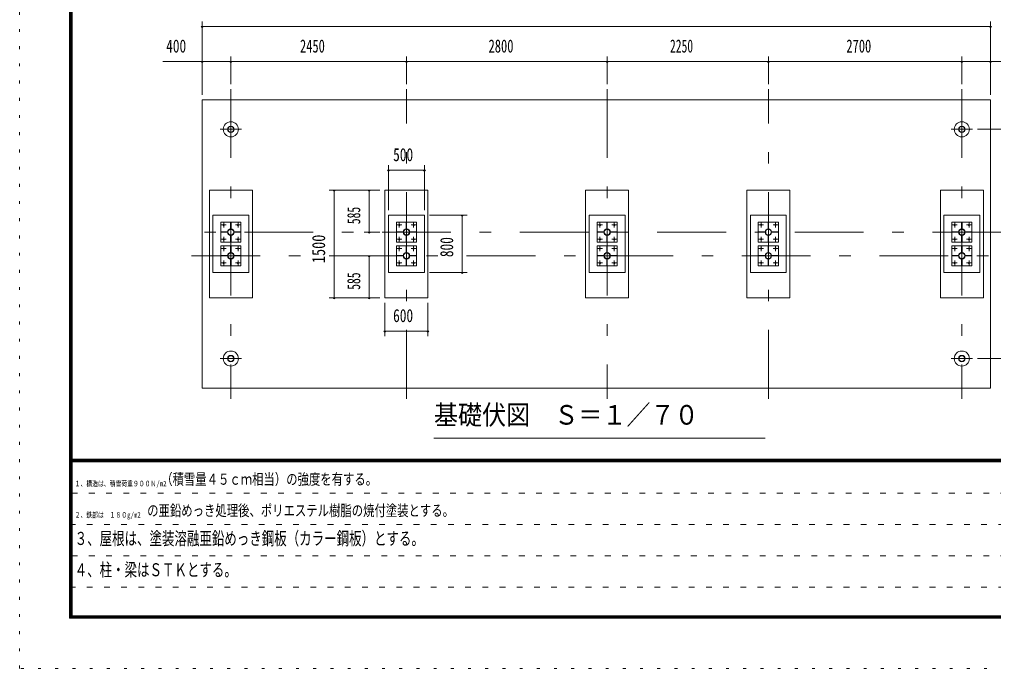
# Model space of a CAD drawing. Units: millimetres, scale not verified, with parts at other scales. Extents: x -34086 to 34091, y -14700 to 14700.
# Drawn here: x -7489 to 6102, y -14700 to -5647 of the extents above; entities that cross this region are included whole.
import ezdxf
from ezdxf.enums import TextEntityAlignment as Align

# ---------------------------------------------------------------- set-up
doc = ezdxf.new("R2010")
doc.units = ezdxf.units.MM
doc.header["$LTSCALE"] = 80
for name, pattern in [('USER1', [3, 1, -2]), ('USER3', [24, 12, -5, 2, -5]), ('USER4', [3, 0.5, -2.5])]:
    doc.linetypes.add(name, pattern=pattern)
doc.layers.add('0-1_0-F1TEXT', color=7, linetype='Continuous')
for name, color, linetype, lineweight in [('0-2_1-07BOLD', 7, 'Continuous', 18), ('0-3_1-27CENTER', 3, 'USER3', 18), ('0-5_1-57DIM', 3, 'Continuous', 18), ('0-C_F-F1PAPER', 5, 'Continuous', 18), ('0-D_F-E_J_ADD', 5, 'USER4', 18)]:
    doc.layers.add(name, color=color, linetype=linetype, lineweight=lineweight)
doc.styles.add('ＭＳ ゴシック', font='')
doc.styles.get('ＭＳ ゴシック').set_extended_font_data('MS Gothic')

msp = doc.modelspace()

# ---------------------------------------------------------------- linework, layer by layer
at = {"layer": '0-2_1-07BOLD'}
for p, q in [((-4542.68, -8547.91), (-4536.68, -8547.91)), ((-2092.68, -8547.91), (-2086.68, -8547.91)), ((707.32, -8547.91), (713.32, -8547.91)), ((2957.32, -8547.91), (2963.32, -8547.91)), ((5657.32, -8547.91), (5663.32, -8547.91)), ((-4604.23, -8615.46), (-4604.23, -8609.46)), ((-4536.68, -8677.01), (-4542.68, -8677.01)), ((-4475.13, -8609.46), (-4475.13, -8615.46)), ((-2154.23, -8615.46), (-2154.23, -8609.46)), ((-2086.68, -8677.01), (-2092.68, -8677.01)), ((-2025.13, -8609.46), (-2025.13, -8615.46)), ((645.77, -8615.46), (645.77, -8609.46)), ((713.32, -8677.01), (707.32, -8677.01)), ((774.87, -8609.46), (774.87, -8615.46)), ((2895.77, -8615.46), (2895.77, -8609.46)), ((2963.32, -8677.01), (2957.32, -8677.01)), ((3024.87, -8609.46), (3024.87, -8615.46)), ((5595.77, -8615.46), (5595.77, -8609.46)), ((5663.32, -8677.01), (5657.32, -8677.01)), ((5724.87, -8609.46), (5724.87, -8615.46)), ((-4604.23, -8945.46), (-4604.23, -8939.46)), ((-4542.68, -8877.91), (-4536.68, -8877.91)), ((-4475.13, -8939.46), (-4475.13, -8945.46)), ((-2154.23, -8945.46), (-2154.23, -8939.46)), ((-2092.68, -8877.91), (-2086.68, -8877.91)), ((-2025.13, -8939.46), (-2025.13, -8945.46)), ((645.77, -8945.46), (645.77, -8939.46)), ((707.32, -8877.91), (713.32, -8877.91)), ((774.87, -8939.46), (774.87, -8945.46)), ((2895.77, -8945.46), (2895.77, -8939.46)), ((2957.32, -8877.91), (2963.32, -8877.91)), ((3024.87, -8939.46), (3024.87, -8945.46)), ((5595.77, -8945.46), (5595.77, -8939.46)), ((5657.32, -8877.91), (5663.32, -8877.91)), ((5724.87, -8939.46), (5724.87, -8945.46)), ((-4536.68, -9007.01), (-4542.68, -9007.01)), ((-2086.68, -9007.01), (-2092.68, -9007.01)), ((713.32, -9007.01), (707.32, -9007.01)), ((2963.32, -9007.01), (2957.32, -9007.01)), ((5663.32, -9007.01), (5657.32, -9007.01))]:
    msp.add_line(p, q, dxfattribs=at)
for points in [[(-4939.68, -6767.46), (6060.32, -6767.46), (6060.32, -10787.46), (-4939.68, -10787.46)], [(-4839.68, -8027.46), (-4239.68, -8027.46), (-4239.68, -9527.46), (-4839.68, -9527.46)], [(-2389.68, -8027.46), (-2389.68, -9527.46), (-1789.68, -9527.46), (-1789.68, -8027.46)], [(410.32, -8027.46), (1010.32, -8027.46), (1010.32, -9527.46), (410.32, -9527.46)], [(2660.32, -8027.46), (2660.32, -9527.46), (3260.32, -9527.46), (3260.32, -8027.46)], [(5360.32, -8027.46), (5360.32, -9527.46), (5960.32, -9527.46), (5960.32, -8027.46)], [(-4789.68, -8377.46), (-4789.68, -9177.46), (-4289.68, -9177.46), (-4289.68, -8377.46)], [(-2339.68, -8377.46), (-1839.68, -8377.46), (-1839.68, -9177.46), (-2339.68, -9177.46)], [(460.32, -8377.46), (460.32, -9177.46), (960.32, -9177.46), (960.32, -8377.46)], [(2710.32, -8377.46), (3210.32, -8377.46), (3210.32, -9177.46), (2710.32, -9177.46)], [(5410.32, -8377.46), (5910.32, -8377.46), (5910.32, -9177.46), (5410.32, -9177.46)], [(-4679.68, -8472.46), (-4679.68, -8752.46), (-4399.68, -8752.46), (-4399.68, -8472.46)], [(-4542.68, -8472.91), (-4536.68, -8472.91), (-4536.68, -8567.91), (-4542.68, -8567.91)], [(-2229.68, -8752.46), (-1949.68, -8752.46), (-1949.68, -8472.46), (-2229.68, -8472.46)], [(-2092.68, -8567.91), (-2086.68, -8567.91), (-2086.68, -8472.91), (-2092.68, -8472.91)], [(570.32, -8472.46), (850.32, -8472.46), (850.32, -8752.46), (570.32, -8752.46)], [(707.32, -8472.91), (707.32, -8567.91), (713.32, -8567.91), (713.32, -8472.91)], [(2820.32, -8752.46), (3100.32, -8752.46), (3100.32, -8472.46), (2820.32, -8472.46)], [(2957.32, -8567.91), (2957.32, -8472.91), (2963.32, -8472.91), (2963.32, -8567.91)], [(5520.32, -8472.46), (5800.32, -8472.46), (5800.32, -8752.46), (5520.32, -8752.46)], [(5657.32, -8472.91), (5663.32, -8472.91), (5663.32, -8567.91), (5657.32, -8567.91)], [(-4584.23, -8615.46), (-4584.23, -8609.46), (-4679.23, -8609.46), (-4679.23, -8615.46)], [(-4536.68, -8657.01), (-4536.68, -8752.01), (-4542.68, -8752.01), (-4542.68, -8657.01)], [(-4495.13, -8609.46), (-4400.13, -8609.46), (-4400.13, -8615.46), (-4495.13, -8615.46)], [(-2134.23, -8609.46), (-2229.23, -8609.46), (-2229.23, -8615.46), (-2134.23, -8615.46)], [(-2092.68, -8752.01), (-2092.68, -8657.01), (-2086.68, -8657.01), (-2086.68, -8752.01)], [(-2045.13, -8609.46), (-1950.13, -8609.46), (-1950.13, -8615.46), (-2045.13, -8615.46)], [(665.77, -8615.46), (665.77, -8609.46), (570.77, -8609.46), (570.77, -8615.46)], [(713.32, -8657.01), (713.32, -8752.01), (707.32, -8752.01), (707.32, -8657.01)], [(754.87, -8609.46), (849.87, -8609.46), (849.87, -8615.46), (754.87, -8615.46)], [(2915.77, -8609.46), (2915.77, -8615.46), (2820.77, -8615.46), (2820.77, -8609.46)], [(2957.32, -8752.01), (2963.32, -8752.01), (2963.32, -8657.01), (2957.32, -8657.01)], [(3004.87, -8609.46), (3099.87, -8609.46), (3099.87, -8615.46), (3004.87, -8615.46)], [(5615.77, -8615.46), (5520.77, -8615.46), (5520.77, -8609.46), (5615.77, -8609.46)], [(5663.32, -8657.01), (5657.32, -8657.01), (5657.32, -8752.01), (5663.32, -8752.01)], [(5704.87, -8609.46), (5704.87, -8615.46), (5799.87, -8615.46), (5799.87, -8609.46)], [(-4679.68, -8802.46), (-4399.68, -8802.46), (-4399.68, -9082.46), (-4679.68, -9082.46)], [(-4542.68, -8802.91), (-4536.68, -8802.91), (-4536.68, -8897.91), (-4542.68, -8897.91)], [(-2229.68, -8802.46), (-2229.68, -9082.46), (-1949.68, -9082.46), (-1949.68, -8802.46)], [(-2092.68, -8802.91), (-2092.68, -8897.91), (-2086.68, -8897.91), (-2086.68, -8802.91)], [(570.32, -8802.46), (570.32, -9082.46), (850.32, -9082.46), (850.32, -8802.46)], [(707.32, -8802.91), (713.32, -8802.91), (713.32, -8897.91), (707.32, -8897.91)], [(2820.32, -8802.46), (2820.32, -9082.46), (3100.32, -9082.46), (3100.32, -8802.46)], [(2957.32, -8802.91), (2963.32, -8802.91), (2963.32, -8897.91), (2957.32, -8897.91)], [(5520.32, -8802.46), (5800.32, -8802.46), (5800.32, -9082.46), (5520.32, -9082.46)], [(5657.32, -8802.91), (5663.32, -8802.91), (5663.32, -8897.91), (5657.32, -8897.91)], [(-4584.23, -8945.46), (-4679.23, -8945.46), (-4679.23, -8939.46), (-4584.23, -8939.46)], [(-4495.13, -8939.46), (-4495.13, -8945.46), (-4400.13, -8945.46), (-4400.13, -8939.46)], [(-2134.23, -8945.46), (-2229.23, -8945.46), (-2229.23, -8939.46), (-2134.23, -8939.46)], [(-2045.13, -8939.46), (-1950.13, -8939.46), (-1950.13, -8945.46), (-2045.13, -8945.46)], [(665.77, -8945.46), (665.77, -8939.46), (570.77, -8939.46), (570.77, -8945.46)], [(754.87, -8939.46), (754.87, -8945.46), (849.87, -8945.46), (849.87, -8939.46)], [(2915.77, -8945.46), (2915.77, -8939.46), (2820.77, -8939.46), (2820.77, -8945.46)], [(3004.87, -8939.46), (3004.87, -8945.46), (3099.87, -8945.46), (3099.87, -8939.46)], [(5615.77, -8945.46), (5520.77, -8945.46), (5520.77, -8939.46), (5615.77, -8939.46)], [(5704.87, -8939.46), (5799.87, -8939.46), (5799.87, -8945.46), (5704.87, -8945.46)], [(-4536.68, -8987.01), (-4536.68, -9082.01), (-4542.68, -9082.01), (-4542.68, -8987.01)], [(-2086.68, -8987.01), (-2086.68, -9082.01), (-2092.68, -9082.01), (-2092.68, -8987.01)], [(713.32, -8987.01), (713.32, -9082.01), (707.32, -9082.01), (707.32, -8987.01)], [(2963.32, -8987.01), (2957.32, -8987.01), (2957.32, -9082.01), (2963.32, -9082.01)], [(5663.32, -8987.01), (5663.32, -9082.01), (5657.32, -9082.01), (5657.32, -8987.01)]]:
    msp.add_lwpolyline(points, close=True, dxfattribs=at)
for centre, radius in [((-4539.68, -7178.46), 105), ((-4539.68, -7178.46), 44.55), ((-4539.68, -7178.46), 40.35), ((5660.32, -7178.46), 105), ((5660.32, -7178.46), 44.55), ((5660.32, -7178.46), 40.35), ((-4639.68, -8512.46), 8), ((-4439.68, -8512.46), 8), ((-2189.68, -8512.46), 8), ((-1989.68, -8512.46), 8), ((610.32, -8512.46), 8), ((810.32, -8512.46), 8), ((2860.32, -8512.46), 8), ((3060.32, -8512.46), 8), ((5560.32, -8512.46), 8), ((5760.32, -8512.46), 8), ((-4539.68, -8612.46), 44.55), ((-4539.68, -8612.46), 40.35), ((-2089.68, -8612.46), 44.55), ((-2089.68, -8612.46), 40.35), ((710.32, -8612.46), 44.55), ((710.32, -8612.46), 40.35), ((2960.32, -8612.46), 44.55), ((2960.32, -8612.46), 40.35), ((5660.32, -8612.46), 44.55), ((5660.32, -8612.46), 40.35), ((-4639.68, -8712.46), 8), ((-4439.68, -8712.46), 8), ((-2189.68, -8712.46), 8), ((-1989.68, -8712.46), 8), ((610.32, -8712.46), 8), ((810.32, -8712.46), 8), ((2860.32, -8712.46), 8), ((3060.32, -8712.46), 8), ((5560.32, -8712.46), 8), ((5760.32, -8712.46), 8), ((-4639.68, -8842.46), 8), ((-4539.68, -8942.46), 44.55), ((-4539.68, -8942.46), 40.35), ((-4439.68, -8842.46), 8), ((-2189.68, -8842.46), 8), ((-2089.68, -8942.46), 44.55), ((-2089.68, -8942.46), 40.35), ((-1989.68, -8842.46), 8), ((610.32, -8842.46), 8), ((710.32, -8942.46), 44.55), ((710.32, -8942.46), 40.35), ((810.32, -8842.46), 8), ((2860.32, -8842.46), 8), ((2960.32, -8942.46), 44.55), ((2960.32, -8942.46), 40.35), ((3060.32, -8842.46), 8), ((5560.32, -8842.46), 8), ((5660.32, -8942.46), 44.55), ((5660.32, -8942.46), 40.35), ((5760.32, -8842.46), 8), ((-4639.68, -9042.46), 8), ((-4439.68, -9042.46), 8), ((-2189.68, -9042.46), 8), ((-1989.68, -9042.46), 8), ((610.32, -9042.46), 8), ((810.32, -9042.46), 8), ((2860.32, -9042.46), 8), ((3060.32, -9042.46), 8), ((5560.32, -9042.46), 8), ((5760.32, -9042.46), 8), ((-4539.68, -10376.46), 105), ((5660.32, -10376.46), 105), ((-4539.68, -10376.46), 44.55), ((-4539.68, -10376.46), 40.35), ((5660.32, -10376.46), 44.55), ((5660.32, -10376.46), 40.35)]:
    msp.add_circle(centre, radius, dxfattribs=at)
at = {"layer": '0-3_1-27CENTER'}
for p, q in [((-4539.68, -6617.46), (-4539.68, -10937.46)), ((-2089.68, -10937.46), (-2089.68, -6617.46)), ((710.32, -6617.46), (710.32, -10937.46)), ((2960.32, -10937.46), (2960.32, -6617.46)), ((5660.32, -6617.46), (5660.32, -10937.46)), ((-4389.68, -7178.46), (-4689.68, -7178.46)), ((5810.32, -7178.46), (5510.32, -7178.46)), ((-4673.82, -8512.46), (-4605.54, -8512.46)), ((-4639.68, -8546.6), (-4639.68, -8478.31)), ((-4473.83, -8512.46), (-4405.54, -8512.46)), ((-4439.68, -8478.31), (-4439.68, -8546.6)), ((-2223.82, -8512.46), (-2155.53, -8512.46)), ((-2189.68, -8546.6), (-2189.68, -8478.31)), ((-2023.82, -8512.46), (-1955.53, -8512.46)), ((-1989.68, -8478.31), (-1989.68, -8546.6)), ((644.47, -8512.46), (576.18, -8512.46)), ((610.32, -8478.31), (610.32, -8546.6)), ((844.47, -8512.46), (776.18, -8512.46)), ((810.32, -8478.31), (810.32, -8546.6)), ((2894.47, -8512.46), (2826.18, -8512.46)), ((2860.32, -8478.31), (2860.32, -8546.6)), ((3094.47, -8512.46), (3026.18, -8512.46)), ((3060.32, -8478.31), (3060.32, -8546.6)), ((5526.18, -8512.46), (5594.46, -8512.46)), ((5560.32, -8546.6), (5560.32, -8478.31)), ((5726.18, -8512.46), (5794.47, -8512.46)), ((5760.32, -8478.31), (5760.32, -8546.6)), ((6210.32, -8612.46), (-5089.68, -8612.46)), ((-4639.68, -8746.6), (-4639.68, -8678.31)), ((-4439.68, -8746.6), (-4439.68, -8678.31)), ((-2189.68, -8746.6), (-2189.68, -8678.31)), ((-1989.68, -8746.6), (-1989.68, -8678.31)), ((610.32, -8746.6), (610.32, -8678.31)), ((810.32, -8746.6), (810.32, -8678.31)), ((2860.32, -8746.6), (2860.32, -8678.31)), ((3060.32, -8746.6), (3060.32, -8678.31)), ((5560.32, -8746.6), (5560.32, -8678.31)), ((5760.32, -8746.6), (5760.32, -8678.31)), ((-4673.82, -8712.46), (-4605.54, -8712.46)), ((-4639.68, -8876.6), (-4639.68, -8808.31)), ((-4473.83, -8712.46), (-4405.54, -8712.46)), ((-4439.68, -8876.6), (-4439.68, -8808.31)), ((-2223.82, -8712.46), (-2155.53, -8712.46)), ((-2189.68, -8876.6), (-2189.68, -8808.31)), ((-2023.82, -8712.46), (-1955.53, -8712.46)), ((-1989.68, -8876.6), (-1989.68, -8808.31)), ((576.18, -8712.46), (644.47, -8712.46)), ((610.32, -8876.6), (610.32, -8808.31)), ((776.18, -8712.46), (844.47, -8712.46)), ((810.32, -8808.31), (810.32, -8876.6)), ((2826.18, -8712.46), (2894.47, -8712.46)), ((2860.32, -8876.6), (2860.32, -8808.31)), ((3026.18, -8712.46), (3094.47, -8712.46)), ((3060.32, -8808.31), (3060.32, -8876.6)), ((5526.18, -8712.46), (5594.46, -8712.46)), ((5560.32, -8876.6), (5560.32, -8808.31)), ((5726.18, -8712.46), (5794.47, -8712.46)), ((5760.32, -8876.6), (5760.32, -8808.31)), ((-5089.68, -8942.46), (6210.32, -8942.46)), ((-4605.54, -8842.46), (-4673.82, -8842.46)), ((-4405.54, -8842.46), (-4473.83, -8842.46)), ((-2155.53, -8842.46), (-2223.82, -8842.46)), ((-1955.53, -8842.46), (-2023.82, -8842.46)), ((644.47, -8842.46), (576.18, -8842.46)), ((776.18, -8842.46), (844.47, -8842.46)), ((2894.47, -8842.46), (2826.18, -8842.46)), ((3026.18, -8842.46), (3094.47, -8842.46)), ((5594.46, -8842.46), (5526.18, -8842.46)), ((5794.47, -8842.46), (5726.18, -8842.46)), ((-4673.82, -9042.46), (-4605.54, -9042.46)), ((-4639.68, -9008.31), (-4639.68, -9076.6)), ((-4405.54, -9042.46), (-4473.83, -9042.46)), ((-4439.68, -9076.6), (-4439.68, -9008.31)), ((-2223.82, -9042.46), (-2155.53, -9042.46)), ((-2189.68, -9008.31), (-2189.68, -9076.6)), ((-1955.53, -9042.46), (-2023.82, -9042.46)), ((-1989.68, -9076.6), (-1989.68, -9008.31)), ((644.47, -9042.46), (576.18, -9042.46)), ((610.32, -9076.6), (610.32, -9008.31)), ((776.18, -9042.46), (844.47, -9042.46)), ((810.32, -9008.31), (810.32, -9076.6)), ((2826.18, -9042.46), (2894.47, -9042.46)), ((2860.32, -9076.6), (2860.32, -9008.31)), ((3026.18, -9042.46), (3094.47, -9042.46)), ((3060.32, -9076.6), (3060.32, -9008.31)), ((5526.18, -9042.46), (5594.46, -9042.46)), ((5560.32, -9076.6), (5560.32, -9008.31)), ((5726.18, -9042.46), (5794.47, -9042.46)), ((5760.32, -9076.6), (5760.32, -9008.31)), ((-4689.68, -10376.46), (-4389.68, -10376.46)), ((5810.32, -10376.46), (5510.32, -10376.46))]:
    msp.add_line(p, q, dxfattribs=at)
at = {"layer": '0-5_1-57DIM'}
for p, q in [((-4939.68, -6697.46), (-4939.68, -5672.46)), ((6060.32, -6697.46), (6060.32, -5672.46)), ((-4925.68, -5742.46), (-4953.68, -5742.46)), ((-4939.68, -5742.46), (6060.32, -5742.46)), ((6074.32, -5742.46), (6046.32, -5742.46)), ((-4939.68, -6232.46), (-5489.18, -6232.46)), ((-4925.68, -6232.46), (-4953.68, -6232.46)), ((-4939.68, -6232.46), (-4539.68, -6232.46)), ((-4525.68, -6232.46), (-4553.68, -6232.46)), ((-4539.68, -6547.46), (-4539.68, -6162.46)), ((-4539.68, -6232.46), (-2089.68, -6232.46)), ((-2075.68, -6232.46), (-2103.68, -6232.46)), ((-2089.68, -6547.46), (-2089.68, -6162.46)), ((-2089.68, -6232.46), (710.32, -6232.46)), ((724.32, -6232.46), (696.32, -6232.46)), ((710.32, -6162.46), (710.32, -6547.46)), ((710.32, -6232.46), (2960.32, -6232.46)), ((2974.32, -6232.46), (2946.32, -6232.46)), ((2960.32, -6547.46), (2960.32, -6162.46)), ((2960.32, -6232.46), (5660.32, -6232.46)), ((5674.32, -6232.46), (5646.32, -6232.46)), ((5660.32, -6162.46), (5660.32, -6547.46)), ((5660.32, -6232.46), (6060.32, -6232.46)), ((6074.32, -6232.46), (6046.32, -6232.46)), ((6060.32, -6232.46), (6609.82, -6232.46)), ((5880.32, -7178.46), (6865.33, -7178.46)), ((-2339.68, -8307.46), (-2339.68, -7677.46)), ((-1839.68, -7677.46), (-1839.68, -8307.46)), ((-2325.68, -7747.46), (-2353.68, -7747.46)), ((-2339.68, -7747.46), (-1839.68, -7747.46)), ((-1825.68, -7747.46), (-1853.68, -7747.46)), ((-3169.68, -8027.46), (-2459.68, -8027.46)), ((-3085.68, -8027.46), (-3113.68, -8027.46)), ((-3099.68, -8027.46), (-3099.68, -9527.46)), ((-2595.68, -8027.46), (-2623.68, -8027.46)), ((-2609.68, -8027.46), (-2609.68, -8612.46)), ((-1769.68, -8377.46), (-1242.75, -8377.46)), ((-1298.75, -8377.46), (-1326.75, -8377.46)), ((-1312.75, -8377.46), (-1312.75, -9177.46)), ((-2459.68, -8612.46), (-2679.68, -8612.46)), ((-2595.68, -8612.46), (-2623.68, -8612.46)), ((-2679.68, -8942.46), (-2459.68, -8942.46)), ((-2595.68, -8942.46), (-2623.68, -8942.46)), ((-2609.68, -8942.46), (-2609.68, -9527.46)), ((-1242.75, -9177.46), (-1769.68, -9177.46)), ((-1298.75, -9177.46), (-1326.75, -9177.46)), ((-2459.68, -9527.46), (-3169.68, -9527.46)), ((-3085.68, -9527.46), (-3113.68, -9527.46)), ((-2595.68, -9527.46), (-2623.68, -9527.46)), ((-2389.68, -9597.46), (-2389.68, -10062.27)), ((-1789.68, -10062.27), (-1789.68, -9597.46)), ((-2375.68, -9992.27), (-2403.68, -9992.27)), ((-2389.68, -9992.27), (-1789.68, -9992.27)), ((-1775.68, -9992.27), (-1803.68, -9992.27)), ((6865.33, -10376.46), (5880.32, -10376.46)), ((2914.19, -11487.46), (-1705.81, -11487.46))]:
    msp.add_line(p, q, dxfattribs=at)
for centre in [(-4939.68, -5742.46), (6060.32, -5742.46), (-4939.68, -6232.46), (-4539.68, -6232.46), (-2089.68, -6232.46), (710.32, -6232.46), (2960.32, -6232.46), (5660.32, -6232.46), (6060.32, -6232.46), (-2339.68, -7747.46), (-1839.68, -7747.46), (-3099.68, -8027.46), (-2609.68, -8027.46), (-1312.75, -8377.46), (-2609.68, -8612.46), (-2609.68, -8942.46), (-1312.75, -9177.46), (-3099.68, -9527.46), (-2609.68, -9527.46), (-2389.68, -9992.27), (-1789.68, -9992.27)]:
    msp.add_arc(centre, 14, 180, 0, dxfattribs=at)
at = {"layer": '0-C_F-F1PAPER'}
for p, q in [((33355.86, -11781), (-6754.13, -11781)), ((-6754.13, -11784.5), (33355.86, -11784.5)), ((33355.86, -11788), (-6754.13, -11788)), ((-6754.13, -11791.5), (33355.86, -11791.5)), ((33355.86, -11795), (-6754.13, -11795)), ((-6754.13, -11798.5), (33355.86, -11798.5)), ((33355.86, -11802), (-6754.13, -11802)), ((-6754.13, -11805.5), (33355.86, -11805.5)), ((33355.86, -11809), (-6754.13, -11809)), ((-6754.13, -11812.5), (33355.86, -11812.5)), ((33355.86, -11816), (-6754.13, -11816))]:
    msp.add_line(p, q, dxfattribs=at)
at = {"layer": '0-C_F-F1PAPER', "color": 6, "linetype": 'USER1'}
for p, q in [((18760.87, -12252.8), (-6789.13, -12252.8)), ((-6789.13, -12689.6), (18760.87, -12689.6)), ((18760.87, -13126.4), (-6789.13, -13126.4)), ((-6789.13, -13563.2), (15249.67, -13563.2))]:
    msp.add_line(p, q, dxfattribs=at)
at = {"layer": '0-C_F-F1PAPER'}
for points in [[(33390.86, -14000), (-6789.13, -14000), (-6789.13, 14140), (33390.86, 14140)], [(33387.36, -13996.5), (33387.36, 14136.5), (-6785.63, 14136.5), (-6785.63, -13996.5)], [(33383.86, -13993), (33383.86, 14133), (-6782.13, 14133), (-6782.13, -13993)], [(33380.36, -13989.5), (33380.36, 14129.5), (-6778.63, 14129.5), (-6778.63, -13989.5)], [(33376.86, -13986), (33376.86, 14126), (-6775.13, 14126), (-6775.13, -13986)], [(33373.36, -13982.5), (33373.36, 14122.5), (-6771.63, 14122.5), (-6771.63, -13982.5)], [(33369.86, -13979), (33369.86, 14119), (-6768.13, 14119), (-6768.13, -13979)], [(33366.37, -13975.5), (33366.37, 14115.5), (-6764.63, 14115.5), (-6764.63, -13975.5)], [(33362.86, -13972), (33362.86, 14112), (-6761.13, 14112), (-6761.13, -13972)], [(33359.36, -13968.5), (33359.36, 14108.5), (-6757.63, 14108.5), (-6757.63, -13968.5)], [(33355.86, -13965), (33355.86, 14105), (-6754.13, 14105), (-6754.13, -13965)]]:
    msp.add_lwpolyline(points, close=True, dxfattribs=at)
at = {"layer": '0-D_F-E_J_ADD'}
msp.add_lwpolyline([(34090.87, -14700), (-7489.13, -14700), (-7489.13, 14700), (34090.87, 14700)], close=True, dxfattribs=at)

# ---------------------------------------------------------------- texts
at = {"layer": '0-1_0-F1TEXT', "style": 'ＭＳ ゴシック'}
for s, height, width, p in [('（積雪量４５ｃｍ相当）の強度を有する。', 155, 0.75, (-5511.65, -12182.8)), ('１、構造は、積雪荷重９００Ｎ/m2', 77.49, 0.75, (-6719.13, -12182.8)), ('\u3000の亜鉛めっき処理後、ポリエステル樹脂の焼付塗装とする。', 155, 0.75, (-5865.7, -12619.6)), ('２、鉄部は\u3000１８０g/m2', 77.49, 0.75, (-6719.13, -12619.6)), ('３、屋根は、塗装溶融亜鉛めっき鋼板（カラー鋼板）とする。', 182.3, 0.7, (-6719.13, -13031.53)), ('４、柱・梁はＳＴＫとする。', 182.3, 0.7, (-6719.13, -13468.33))]:
    msp.add_text(s, height=height, dxfattribs=dict(at, width=width)).set_placement(p, align=Align.BOTTOM_LEFT)
at = {"layer": '0-5_1-57DIM', "color": 7, "style": 'ＭＳ ゴシック'}
for s, height, width, p in [('400', 182.3, 0.75, (-5442.1, -6162.46)), ('2450', 182.3, 0.7, (-3575.09, -6162.46)), ('2800', 182.3, 0.7, (-943.46, -6162.46)), ('2250', 182.3, 0.65, (1587.97, -6162.46)), ('2700', 182.3, 0.7, (4049.08, -6162.46)), ('500', 182.3, 0.75, (-2275.1, -7677.46)), ('600', 182.3, 0.75, (-2275.68, -9922.27)), ('基礎伏図\u3000Ｓ＝１／７０', 273.5, 0.9, (-1705.81, -11380.15))]:
    msp.add_text(s, height=height, dxfattribs=dict(at, width=width)).set_placement(p, align=Align.BOTTOM_LEFT)
for s, width, p in [('585', 0.65, (-2679.68, -8501.81)), ('1500', 0.8, (-3169.68, -9044.83)), ('800', 0.75, (-1382.75, -8961.43)), ('585', 0.65, (-2679.68, -9416.81))]:
    msp.add_text(s, height=182.3, rotation=90, dxfattribs=dict(at, width=width)).set_placement(p, align=Align.BOTTOM_LEFT)

doc.saveas('drawing.dxf')
